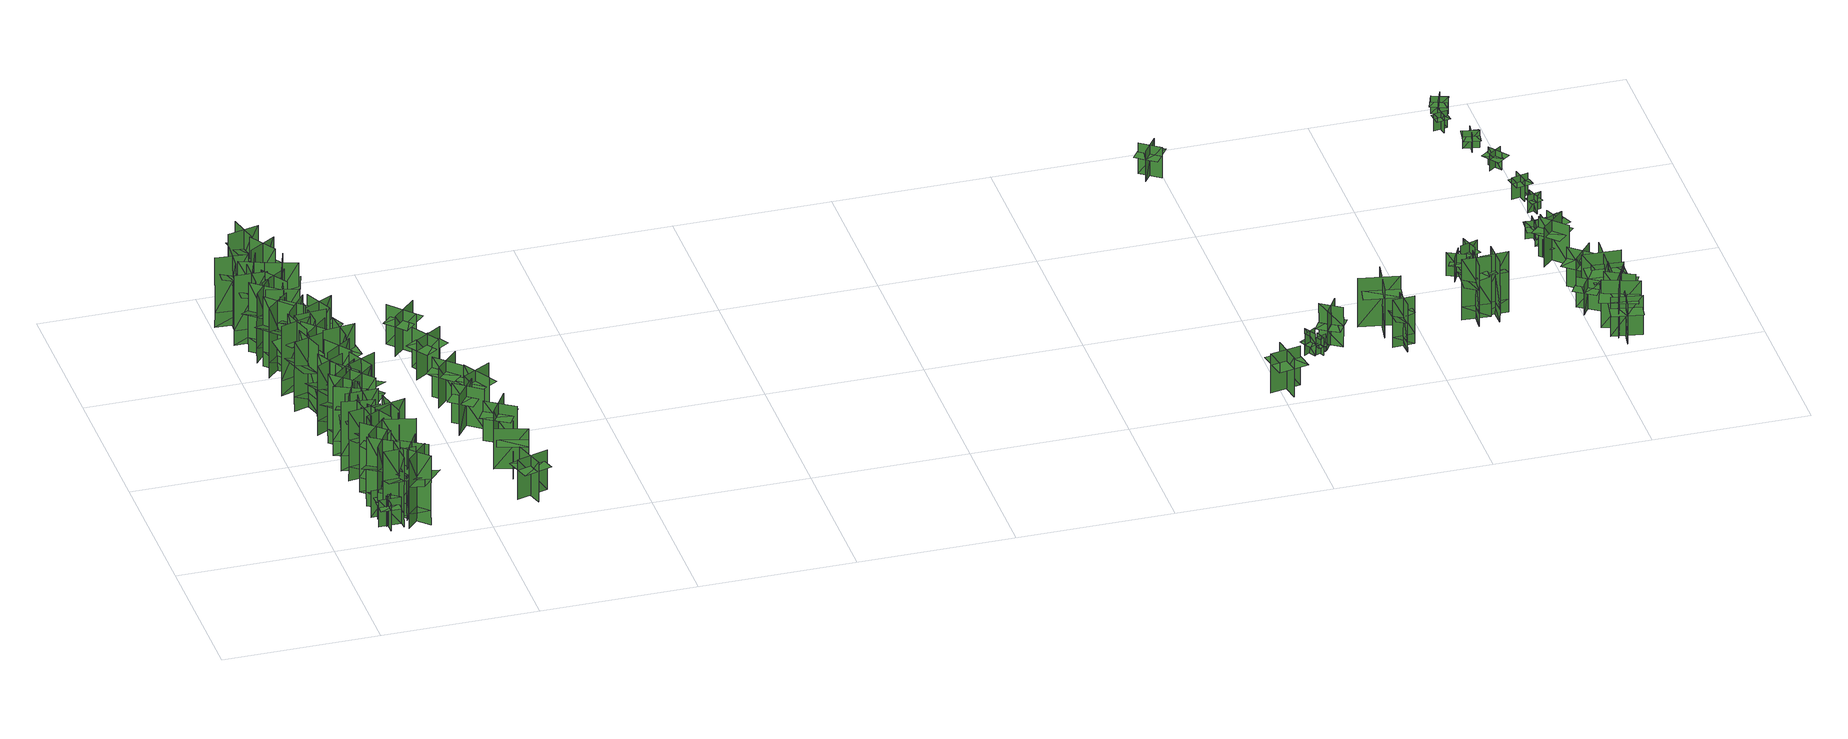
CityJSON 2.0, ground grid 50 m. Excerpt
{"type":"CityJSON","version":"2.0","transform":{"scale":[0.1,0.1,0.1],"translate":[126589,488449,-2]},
"CityObjects":{
"tree1":{"type":"SolitaryVegetationObject","geometry":[{"type":"MultiSurface","lod":"1","boundaries":[[[0,1,2]],[[0,2,3]],[[4,5,6]],[[4,6,7]],[[8,9,10]],[[8,10,11]],[[8,12,13]],[[8,13,9]]]}]},
"tree2":{"type":"SolitaryVegetationObject","geometry":[{"type":"MultiSurface","lod":"1","boundaries":[[[14,15,16]],[[14,16,17]],[[18,19,20]],[[18,20,21]],[[22,23,24]],[[22,24,25]],[[22,26,27]],[[22,27,23]]]}]},
"tree3":{"type":"SolitaryVegetationObject","geometry":[{"type":"MultiSurface","lod":"1","boundaries":[[[28,29,30]],[[28,30,31]],[[32,33,34]],[[32,34,35]],[[36,37,38]],[[36,38,39]],[[36,40,41]],[[36,41,37]]]}]},
"tree4":{"type":"SolitaryVegetationObject","geometry":[{"type":"MultiSurface","lod":"1","boundaries":[[[42,43,44]],[[42,44,45]],[[46,47,48]],[[46,48,49]],[[50,51,47]],[[50,47,46]],[[52,53,43]],[[52,43,42]],[[54,55,56]],[[54,56,57]],[[58,59,60]],[[58,60,61]]]}]},
"tree5":{"type":"SolitaryVegetationObject","geometry":[{"type":"MultiSurface","lod":"1","boundaries":[[[62,63,64]],[[62,64,65]],[[66,67,68]],[[66,68,69]],[[70,71,67]],[[70,67,66]],[[72,73,63]],[[72,63,62]],[[74,75,76]],[[74,76,77]],[[78,79,80]],[[78,80,81]]]}]},
"tree6":{"type":"SolitaryVegetationObject","geometry":[{"type":"MultiSurface","lod":"1","boundaries":[[[82,83,84]],[[82,84,85]],[[86,87,88]],[[86,88,89]],[[90,91,92]],[[90,92,93]],[[90,94,95]],[[90,95,91]]]}]},
"tree7":{"type":"SolitaryVegetationObject","geometry":[{"type":"MultiSurface","lod":"1","boundaries":[[[96,97,98]],[[96,98,99]],[[100,101,102]],[[100,102,103]],[[104,105,101]],[[104,101,100]],[[106,107,97]],[[106,97,96]],[[108,109,110]],[[108,110,111]],[[112,113,114]],[[112,114,115]]]}]},
"tree8":{"type":"SolitaryVegetationObject","geometry":[{"type":"MultiSurface","lod":"1","boundaries":[[[116,117,118]],[[116,118,119]],[[120,121,122]],[[120,122,123]],[[124,125,126]],[[124,126,127]],[[124,128,129]],[[124,129,125]]]}]},
"tree9":{"type":"SolitaryVegetationObject","geometry":[{"type":"MultiSurface","lod":"1","boundaries":[[[130,131,132]],[[130,132,133]],[[134,135,136]],[[134,136,137]],[[138,139,135]],[[138,135,134]],[[140,141,131]],[[140,131,130]],[[142,143,144]],[[142,144,145]],[[146,147,148]],[[146,148,149]]]}]},
"tree10":{"type":"SolitaryVegetationObject","geometry":[{"type":"MultiSurface","lod":"1","boundaries":[[[150,151,152]],[[150,152,153]],[[154,155,156]],[[154,156,157]],[[158,159,155]],[[158,155,154]],[[160,161,151]],[[160,151,150]],[[162,163,164]],[[162,164,165]],[[166,167,168]],[[166,168,169]]]}]},
"tree11":{"type":"SolitaryVegetationObject","geometry":[{"type":"MultiSurface","lod":"1","boundaries":[[[170,171,172]],[[170,172,173]],[[174,175,176]],[[174,176,177]],[[178,179,175]],[[178,175,174]],[[180,181,171]],[[180,171,170]],[[182,183,184]],[[182,184,185]],[[186,187,188]],[[186,188,189]]]}]},
"tree12":{"type":"SolitaryVegetationObject","geometry":[{"type":"MultiSurface","lod":"1","boundaries":[[[190,191,192]],[[190,192,193]],[[194,195,196]],[[194,196,197]],[[198,199,200]],[[198,200,201]],[[198,202,203]],[[198,203,199]]]}]},
"tree13":{"type":"SolitaryVegetationObject","geometry":[{"type":"MultiSurface","lod":"1","boundaries":[[[204,205,206]],[[204,206,207]],[[208,209,210]],[[208,210,211]],[[212,213,209]],[[212,209,208]],[[214,215,205]],[[214,205,204]],[[216,217,218]],[[216,218,219]],[[220,221,222]],[[220,222,223]]]}]},
"tree14":{"type":"SolitaryVegetationObject","geometry":[{"type":"MultiSurface","lod":"1","boundaries":[[[224,225,226]],[[224,226,227]],[[228,229,230]],[[228,230,231]],[[232,233,229]],[[232,229,228]],[[234,235,225]],[[234,225,224]],[[236,237,238]],[[236,238,239]],[[240,241,242]],[[240,242,243]]]}]},
"tree15":{"type":"SolitaryVegetationObject","geometry":[{"type":"MultiSurface","lod":"1","boundaries":[[[244,245,246]],[[244,246,247]],[[248,249,250]],[[248,250,251]],[[252,253,249]],[[252,249,248]],[[254,255,245]],[[254,245,244]],[[256,257,258]],[[256,258,259]],[[260,261,262]],[[260,262,263]]]}]},
"tree16":{"type":"SolitaryVegetationObject","geometry":[{"type":"MultiSurface","lod":"1","boundaries":[[[264,265,266]],[[264,266,267]],[[268,269,270]],[[268,270,271]],[[272,273,269]],[[272,269,268]],[[274,275,265]],[[274,265,264]],[[276,277,278]],[[276,278,279]],[[280,281,282]],[[280,282,283]]]}]},
"tree17":{"type":"SolitaryVegetationObject","geometry":[{"type":"MultiSurface","lod":"1","boundaries":[[[284,285,286]],[[284,286,287]],[[288,289,290]],[[288,290,291]],[[292,293,289]],[[292,289,288]],[[294,295,285]],[[294,285,284]],[[296,297,298]],[[296,298,299]],[[300,301,302]],[[300,302,303]]]}]},
"tree18":{"type":"SolitaryVegetationObject","geometry":[{"type":"MultiSurface","lod":"1","boundaries":[[[304,305,306]],[[304,306,307]],[[308,309,310]],[[308,310,311]],[[312,313,309]],[[312,309,308]],[[314,315,305]],[[314,305,304]],[[316,317,318]],[[316,318,319]],[[320,321,322]],[[320,322,323]]]}]},
"tree19":{"type":"SolitaryVegetationObject","geometry":[{"type":"MultiSurface","lod":"1","boundaries":[[[324,325,326]],[[324,326,327]],[[328,329,330]],[[328,330,331]],[[332,333,329]],[[332,329,328]],[[334,335,325]],[[334,325,324]],[[336,337,338]],[[336,338,339]],[[340,341,342]],[[340,342,343]]]}]},
"tree20":{"type":"SolitaryVegetationObject","geometry":[{"type":"MultiSurface","lod":"1","boundaries":[[[344,345,346]],[[344,346,347]],[[348,349,350]],[[348,350,351]],[[352,353,349]],[[352,349,348]],[[354,355,345]],[[354,345,344]],[[356,357,358]],[[356,358,359]],[[360,361,362]],[[360,362,363]]]}]},
"tree21":{"type":"SolitaryVegetationObject","geometry":[{"type":"MultiSurface","lod":"1","boundaries":[[[364,365,366]],[[364,366,367]],[[368,369,370]],[[368,370,371]],[[372,373,369]],[[372,369,368]],[[374,375,365]],[[374,365,364]],[[376,377,378]],[[376,378,379]],[[380,381,382]],[[380,382,383]]]}]},
"tree22":{"type":"SolitaryVegetationObject","geometry":[{"type":"MultiSurface","lod":"1","boundaries":[[[384,385,386]],[[384,386,387]],[[388,389,390]],[[388,390,391]],[[392,393,389]],[[392,389,388]],[[394,395,385]],[[394,385,384]],[[396,397,398]],[[396,398,399]],[[400,401,402]],[[400,402,403]]]}]},
"tree23":{"type":"SolitaryVegetationObject","geometry":[{"type":"MultiSurface","lod":"1","boundaries":[[[404,405,406]],[[404,406,407]],[[408,409,410]],[[408,410,411]],[[412,413,409]],[[412,409,408]],[[414,415,405]],[[414,405,404]],[[416,417,418]],[[416,418,419]],[[420,421,422]],[[420,422,423]]]}]},
"tree24":{"type":"SolitaryVegetationObject","geometry":[{"type":"MultiSurface","lod":"1","boundaries":[[[424,425,426]],[[424,426,427]],[[428,429,430]],[[428,430,431]],[[432,433,429]],[[432,429,428]],[[434,435,425]],[[434,425,424]],[[436,437,438]],[[436,438,439]],[[440,441,442]],[[440,442,443]]]}]},
"tree25":{"type":"SolitaryVegetationObject","geometry":[{"type":"MultiSurface","lod":"1","boundaries":[[[444,445,446]],[[444,446,447]],[[448,449,450]],[[448,450,451]],[[452,453,449]],[[452,449,448]],[[454,455,445]],[[454,445,444]],[[456,457,458]],[[456,458,459]],[[460,461,462]],[[460,462,463]]]}]},
"tree26":{"type":"SolitaryVegetationObject","geometry":[{"type":"MultiSurface","lod":"1","boundaries":[[[464,465,466]],[[464,466,467]],[[468,469,470]],[[468,470,471]],[[472,473,469]],[[472,469,468]],[[474,475,465]],[[474,465,464]],[[476,477,478]],[[476,478,479]],[[480,481,482]],[[480,482,483]]]}]},
"tree27":{"type":"SolitaryVegetationObject","geometry":[{"type":"MultiSurface","lod":"1","boundaries":[[[484,485,486]],[[484,486,487]],[[488,489,490]],[[488,490,491]],[[492,493,489]],[[492,489,488]],[[494,495,485]],[[494,485,484]],[[496,497,498]],[[496,498,499]],[[500,501,502]],[[500,502,503]]]}]},
"tree28":{"type":"SolitaryVegetationObject","geometry":[{"type":"MultiSurface","lod":"1","boundaries":[[[504,505,506]],[[504,506,507]],[[508,509,510]],[[508,510,511]],[[512,513,509]],[[512,509,508]],[[514,515,505]],[[514,505,504]],[[516,517,518]],[[516,518,519]],[[520,521,522]],[[520,522,523]]]}]},
"tree29":{"type":"SolitaryVegetationObject","geometry":[{"type":"MultiSurface","lod":"1","boundaries":[[[524,525,526]],[[524,526,527]],[[528,529,530]],[[528,530,531]],[[532,533,529]],[[532,529,528]],[[534,535,525]],[[534,525,524]],[[536,537,538]],[[536,538,539]],[[540,541,542]],[[540,542,543]]]}]},
"tree30":{"type":"SolitaryVegetationObject","geometry":[{"type":"MultiSurface","lod":"1","boundaries":[[[544,545,546]],[[544,546,547]],[[548,549,550]],[[548,550,551]],[[552,553,549]],[[552,549,548]],[[554,555,545]],[[554,545,544]],[[556,557,558]],[[556,558,559]],[[560,561,562]],[[560,562,563]]]}]},
"tree31":{"type":"SolitaryVegetationObject","geometry":[{"type":"MultiSurface","lod":"1","boundaries":[[[564,565,566]],[[564,566,567]],[[568,569,570]],[[568,570,571]],[[572,573,569]],[[572,569,568]],[[574,575,565]],[[574,565,564]],[[576,577,578]],[[576,578,579]],[[580,581,582]],[[580,582,583]]]}]},
"tree32":{"type":"SolitaryVegetationObject","geometry":[{"type":"MultiSurface","lod":"1","boundaries":[[[584,585,586]],[[584,586,587]],[[588,589,590]],[[588,590,591]],[[592,593,589]],[[592,589,588]],[[594,595,585]],[[594,585,584]],[[596,597,598]],[[596,598,599]],[[600,601,602]],[[600,602,603]]]}]},
"tree33":{"type":"SolitaryVegetationObject","geometry":[{"type":"MultiSurface","lod":"1","boundaries":[[[604,605,606]],[[604,606,607]],[[608,609,610]],[[608,610,611]],[[612,613,609]],[[612,609,608]],[[614,615,605]],[[614,605,604]],[[616,617,618]],[[616,618,619]],[[620,621,622]],[[620,622,623]]]}]},
"tree34":{"type":"SolitaryVegetationObject","geometry":[{"type":"MultiSurface","lod":"1","boundaries":[[[624,625,626]],[[624,626,627]],[[628,629,630]],[[628,630,631]],[[632,633,629]],[[632,629,628]],[[634,635,625]],[[634,625,624]],[[636,637,638]],[[636,638,639]],[[640,641,642]],[[640,642,643]]]}]},
"tree35":{"type":"SolitaryVegetationObject","geometry":[{"type":"MultiSurface","lod":"1","boundaries":[[[644,645,646]],[[644,646,647]],[[648,649,650]],[[648,650,651]],[[652,653,649]],[[652,649,648]],[[654,655,645]],[[654,645,644]],[[656,657,658]],[[656,658,659]],[[660,661,662]],[[660,662,663]]]}]},
"tree36":{"type":"SolitaryVegetationObject","geometry":[{"type":"MultiSurface","lod":"1","boundaries":[[[664,665,666]],[[664,666,667]],[[668,669,670]],[[668,670,671]],[[672,673,669]],[[672,669,668]],[[674,675,665]],[[674,665,664]],[[676,677,678]],[[676,678,679]],[[680,681,682]],[[680,682,683]]]}]},
"tree37":{"type":"SolitaryVegetationObject","geometry":[{"type":"MultiSurface","lod":"1","boundaries":[[[684,685,686]],[[684,686,687]],[[688,689,690]],[[688,690,691]],[[692,693,689]],[[692,689,688]],[[694,695,685]],[[694,685,684]],[[696,697,698]],[[696,698,699]],[[700,701,702]],[[700,702,703]]]}]},
"tree38":{"type":"SolitaryVegetationObject","geometry":[{"type":"MultiSurface","lod":"1","boundaries":[[[704,705,706]],[[704,706,707]],[[708,709,710]],[[708,710,711]],[[712,713,709]],[[712,709,708]],[[714,715,705]],[[714,705,704]],[[716,717,718]],[[716,718,719]],[[720,721,722]],[[720,722,723]]]}]},
"tree39":{"type":"SolitaryVegetationObject","geometry":[{"type":"MultiSurface","lod":"1","boundaries":[[[724,725,726]],[[724,726,727]],[[728,729,730]],[[728,730,731]],[[732,733,729]],[[732,729,728]],[[734,735,725]],[[734,725,724]],[[736,737,738]],[[736,738,739]],[[740,741,742]],[[740,742,743]]]}]},
"tree40":{"type":"SolitaryVegetationObject","geometry":[{"type":"MultiSurface","lod":"1","boundaries":[[[744,745,746]],[[744,746,747]],[[748,749,750]],[[748,750,751]],[[752,753,749]],[[752,749,748]],[[754,755,745]],[[754,745,744]],[[756,757,758]],[[756,758,759]],[[760,761,762]],[[760,762,763]]]}]},
"tree41":{"type":"SolitaryVegetationObject","geometry":[{"type":"MultiSurface","lod":"1","boundaries":[[[764,765,766]],[[764,766,767]],[[768,769,770]],[[768,770,771]],[[772,773,769]],[[772,769,768]],[[774,775,765]],[[774,765,764]],[[776,777,778]],[[776,778,779]],[[780,781,782]],[[780,782,783]]]}]},
"tree42":{"type":"SolitaryVegetationObject","geometry":[{"type":"MultiSurface","lod":"1","boundaries":[[[784,785,786]],[[784,786,787]],[[788,789,790]],[[788,790,791]],[[792,793,794]],[[792,794,795]],[[792,796,797]],[[792,797,793]]]}]},
"tree43":{"type":"SolitaryVegetationObject","geometry":[{"type":"MultiSurface","lod":"1","boundaries":[[[798,799,800]],[[798,800,801]],[[802,803,804]],[[802,804,805]],[[806,807,808]],[[806,808,809]],[[806,810,811]],[[806,811,807]]]}]},
"tree44":{"type":"SolitaryVegetationObject","geometry":[{"type":"MultiSurface","lod":"1","boundaries":[[[812,813,814]],[[812,814,815]],[[816,817,818]],[[816,818,819]],[[820,821,822]],[[820,822,823]],[[820,824,825]],[[820,825,821]]]}]},
"tree45":{"type":"SolitaryVegetationObject","geometry":[{"type":"MultiSurface","lod":"1","boundaries":[[[826,827,828]],[[826,828,829]],[[830,831,832]],[[830,832,833]],[[834,835,836]],[[834,836,837]],[[834,838,839]],[[834,839,835]]]}]},
"tree46":{"type":"SolitaryVegetationObject","geometry":[{"type":"MultiSurface","lod":"1","boundaries":[[[840,841,842]],[[840,842,843]],[[844,845,846]],[[844,846,847]],[[848,849,850]],[[848,850,851]],[[848,852,853]],[[848,853,849]]]}]},
"tree47":{"type":"SolitaryVegetationObject","geometry":[{"type":"MultiSurface","lod":"1","boundaries":[[[854,855,856]],[[854,856,857]],[[858,859,860]],[[858,860,861]],[[862,863,864]],[[862,864,865]],[[862,866,867]],[[862,867,863]]]}]},
"tree48":{"type":"SolitaryVegetationObject","geometry":[{"type":"MultiSurface","lod":"1","boundaries":[[[868,869,870]],[[868,870,871]],[[872,873,874]],[[872,874,875]],[[876,877,878]],[[876,878,879]],[[876,880,881]],[[876,881,877]]]}]},
"tree49":{"type":"SolitaryVegetationObject","geometry":[{"type":"MultiSurface","lod":"1","boundaries":[[[882,883,884]],[[882,884,885]],[[886,887,888]],[[886,888,889]],[[890,891,892]],[[890,892,893]],[[890,894,895]],[[890,895,891]]]}]},
"tree50":{"type":"SolitaryVegetationObject","geometry":[{"type":"MultiSurface","lod":"1","boundaries":[[[896,897,898]],[[896,898,899]],[[900,901,902]],[[900,902,903]],[[904,905,906]],[[904,906,907]],[[904,907,908]],[[904,908,909]]]}]},
"tree51":{"type":"SolitaryVegetationObject","geometry":[{"type":"MultiSurface","lod":"1","boundaries":[[[910,911,912]],[[910,912,913]],[[914,915,916]],[[914,916,917]],[[918,919,915]],[[918,915,914]],[[920,921,911]],[[920,911,910]],[[910,911,922]],[[910,922,923]],[[910,924,925]],[[910,925,911]]]}]},
"tree52":{"type":"SolitaryVegetationObject","geometry":[{"type":"MultiSurface","lod":"1","boundaries":[[[926,927,928]],[[926,928,929]],[[930,931,932]],[[930,932,933]],[[934,935,931]],[[934,931,930]],[[936,937,927]],[[936,927,926]],[[926,927,938]],[[926,938,939]],[[926,940,941]],[[926,941,927]]]}]},
"tree53":{"type":"SolitaryVegetationObject","geometry":[{"type":"MultiSurface","lod":"1","boundaries":[[[942,943,944]],[[942,944,945]],[[946,947,948]],[[946,948,949]],[[950,951,947]],[[950,947,946]],[[952,953,943]],[[952,943,942]],[[942,943,954]],[[942,954,955]],[[942,956,957]],[[942,957,943]]]}]},
"tree54":{"type":"SolitaryVegetationObject","geometry":[{"type":"MultiSurface","lod":"1","boundaries":[[[958,959,960]],[[958,960,961]],[[962,963,964]],[[962,964,965]],[[966,967,968]],[[966,968,969]],[[966,969,970]],[[966,970,971]]]}]},
"tree55":{"type":"SolitaryVegetationObject","geometry":[{"type":"MultiSurface","lod":"1","boundaries":[[[972,973,974]],[[972,974,975]],[[976,977,978]],[[976,978,979]],[[980,981,977]],[[980,977,976]],[[982,983,973]],[[982,973,972]],[[984,985,986]],[[984,986,987]],[[988,989,990]],[[988,990,991]]]}]},
"tree56":{"type":"SolitaryVegetationObject","geometry":[{"type":"MultiSurface","lod":"1","boundaries":[[[992,993,994]],[[992,994,995]],[[996,997,998]],[[996,998,999]],[[1000,1001,1002]],[[1000,1002,1003]],[[1000,1004,1005]],[[1000,1005,1001]]]}]},
"tree57":{"type":"SolitaryVegetationObject","geometry":[{"type":"MultiSurface","lod":"1","boundaries":[[[1006,1007,1008]],[[1006,1008,1009]],[[1010,1011,1012]],[[1010,1012,1013]],[[1014,1015,1011]],[[1014,1011,1010]],[[1016,1017,1007]],[[1016,1007,1006]],[[1018,1019,1020]],[[1018,1020,1021]],[[1022,1023,1024]],[[1022,1024,1025]]]}]},
"tree58":{"type":"SolitaryVegetationObject","geometry":[{"type":"MultiSurface","lod":"1","boundaries":[[[1026,1027,1028]],[[1026,1028,1029]],[[1030,1031,1032]],[[1030,1032,1033]],[[1034,1035,1031]],[[1034,1031,1030]],[[1036,1037,1027]],[[1036,1027,1026]],[[1038,1039,1040]],[[1038,1040,1041]],[[1042,1043,1044]],[[1042,1044,1045]]]}]},
"tree59":{"type":"SolitaryVegetationObject","geometry":[{"type":"MultiSurface","lod":"1","boundaries":[[[1046,1047,1048]],[[1046,1048,1049]],[[1050,1051,1052]],[[1050,1052,1053]],[[1054,1055,1056]],[[1054,1056,1057]],[[1054,1057,1058]],[[1054,1058,1059]]]}]},
"tree60":{"type":"SolitaryVegetationObject","geometry":[{"type":"MultiSurface","lod":"1","boundaries":[[[1060,1061,1062]],[[1060,1062,1063]],[[1064,1065,1066]],[[1064,1066,1067]],[[1068,1069,1070]],[[1068,1070,1071]],[[1068,1071,1072]],[[1068,1072,1073]]]}]},
"tree61":{"type":"SolitaryVegetationObject","geometry":[{"type":"MultiSurface","lod":"1","boundaries":[[[1074,1075,1076]],[[1074,1076,1077]],[[1078,1079,1080]],[[1078,1080,1081]],[[1082,1083,1084]],[[1082,1084,1085]],[[1082,1085,1086]],[[1082,1086,1087]]]}]},
"tree62":{"type":"SolitaryVegetationObject","geometry":[{"type":"MultiSurface","lod":"1","boundaries":[[[1088,1089,1090]],[[1088,1090,1091]],[[1092,1093,1094]],[[1092,1094,1095]],[[1096,1097,1098]],[[1096,1098,1099]],[[1096,1099,1100]],[[1096,1100,1101]]]}]},
"tree63":{"type":"SolitaryVegetationObject","geometry":[{"type":"MultiSurface","lod":"1","boundaries":[[[1102,1103,1104]],[[1102,1104,1105]],[[1106,1107,1108]],[[1106,1108,1109]],[[1110,1111,1112]],[[1110,1112,1113]],[[1110,1113,1114]],[[1110,1114,1115]]]}]},
"tree64":{"type":"SolitaryVegetationObject","geometry":[{"type":"MultiSurface","lod":"1","boundaries":[[[1116,1117,1118]],[[1116,1118,1119]],[[1120,1121,1122]],[[1120,1122,1123]],[[1124,1125,1126]],[[1124,1126,1127]],[[1124,1127,1128]],[[1124,1128,1129]]]}]},
"tree65":{"type":"SolitaryVegetationObject","geometry":[{"type":"MultiSurface","lod":"1","boundaries":[[[1130,1131,1132]],[[1130,1132,1133]],[[1134,1135,1136]],[[1134,1136,1137]],[[1138,1139,1140]],[[1138,1140,1141]],[[1138,1142,1143]],[[1138,1143,1139]]]}]},
"tree66":{"type":"SolitaryVegetationObject","geometry":[{"type":"MultiSurface","lod":"1","boundaries":[[[1144,1145,1146]],[[1144,1146,1147]],[[1148,1149,1150]],[[1148,1150,1151]],[[1152,1153,1154]],[[1152,1154,1155]],[[1152,1155,1156]],[[1152,1156,1157]]]}]},
"tree67":{"type":"SolitaryVegetationObject","geometry":[{"type":"MultiSurface","lod":"1","boundaries":[[[1158,1159,1160]],[[1158,1160,1161]],[[1162,1163,1164]],[[1162,1164,1165]],[[1166,1167,1168]],[[1166,1168,1169]],[[1166,1169,1170]],[[1166,1170,1171]]]}]},
"tree68":{"type":"SolitaryVegetationObject","geometry":[{"type":"MultiSurface","lod":"1","boundaries":[[[1172,1173,1174]],[[1172,1174,1175]],[[1176,1177,1178]],[[1176,1178,1179]],[[1180,1181,1182]],[[1180,1182,1183]],[[1180,1183,1184]],[[1180,1184,1185]]]}]},
"tree69":{"type":"SolitaryVegetationObject","geometry":[{"type":"MultiSurface","lod":"1","boundaries":[[[1186,1187,1188]],[[1186,1188,1189]],[[1190,1191,1192]],[[1190,1192,1193]],[[1194,1195,1196]],[[1194,1196,1197]],[[1194,1197,1198]],[[1194,1198,1199]]]}]},
"tree70":{"type":"SolitaryVegetationObject","geometry":[{"type":"MultiSurface","lod":"1","boundaries":[[[1200,1201,1202]],[[1200,1202,1203]],[[1204,1205,1206]],[[1204,1206,1207]],[[1208,1209,1210]],[[1208,1210,1211]],[[1208,1211,1212]],[[1208,1212,1213]]]}]},
"tree71":{"type":"SolitaryVegetationObject","geometry":[{"type":"MultiSurface","lod":"1","boundaries":[[[1214,1215,1216]],[[1214,1216,1217]],[[1218,1219,1220]],[[1218,1220,1221]],[[1222,1223,1224]],[[1222,1224,1225]],[[1222,1225,1226]],[[1222,1226,1227]]]}]},
"tree72":{"type":"SolitaryVegetationObject","geometry":[{"type":"MultiSurface","lod":"1","boundaries":[[[1228,1229,1230]],[[1228,1230,1231]],[[1232,1233,1234]],[[1232,1234,1235]],[[1236,1237,1238]],[[1236,1238,1239]],[[1236,1239,1240]],[[1236,1240,1241]]]}]},
"tree73":{"type":"SolitaryVegetationObject","geometry":[{"type":"MultiSurface","lod":"1","boundaries":[[[1242,1243,1244]],[[1242,1244,1245]],[[1246,1247,1248]],[[1246,1248,1249]],[[1250,1251,1252]],[[1250,1252,1253]],[[1250,1253,1254]],[[1250,1254,1255]]]}]},
"tree74":{"type":"SolitaryVegetationObject","geometry":[{"type":"MultiSurface","lod":"1","boundaries":[[[1256,1257,1258]],[[1256,1258,1259]],[[1260,1261,1262]],[[1260,1262,1263]],[[1264,1265,1266]],[[1264,1266,1267]],[[1264,1267,1268]],[[1264,1268,1269]]]}]},
"tree75":{"type":"SolitaryVegetationObject","geometry":[{"type":"MultiSurface","lod":"1","boundaries":[[[1270,1271,1272]],[[1270,1272,1273]],[[1274,1275,1276]],[[1274,1276,1277]],[[1278,1279,1280]],[[1278,1280,1281]],[[1278,1281,1282]],[[1278,1282,1283]]]}]},
"tree76":{"type":"SolitaryVegetationObject","geometry":[{"type":"MultiSurface","lod":"1","boundaries":[[[1284,1285,1286]],[[1284,1286,1287]],[[1288,1289,1290]],[[1288,1290,1291]],[[1292,1293,1294]],[[1292,1294,1295]],[[1292,1295,1296]],[[1292,1296,1297]]]}]},
"tree77":{"type":"SolitaryVegetationObject","geometry":[{"type":"MultiSurface","lod":"1","boundaries":[[[1298,1299,1300]],[[1298,1300,1301]],[[1302,1303,1304]],[[1302,1304,1305]],[[1306,1307,1308]],[[1306,1308,1309]],[[1306,1309,1310]],[[1306,1310,1311]]]}]},
"tree78":{"type":"SolitaryVegetationObject","geometry":[{"type":"MultiSurface","lod":"1","boundaries":[[[1312,1313,1314]],[[1312,1314,1315]],[[1316,1317,1318]],[[1316,1318,1319]],[[1320,1321,1322]],[[1320,1322,1323]],[[1320,1323,1324]],[[1320,1324,1325]]]}]},
"tree79":{"type":"SolitaryVegetationObject","geometry":[{"type":"MultiSurface","lod":"1","boundaries":[[[1326,1327,1328]],[[1326,1328,1329]],[[1330,1331,1332]],[[1330,1332,1333]],[[1334,1335,1336]],[[1334,1336,1337]],[[1334,1337,1338]],[[1334,1338,1339]]]}]},
"tree80":{"type":"SolitaryVegetationObject","geometry":[{"type":"MultiSurface","lod":"1","boundaries":[[[1340,1341,1342]],[[1340,1342,1343]],[[1344,1345,1346]],[[1344,1346,1347]],[[1348,1349,1350]],[[1348,1350,1351]],[[1348,1351,1352]],[[1348,1352,1353]]]}]}
},
"vertices":[
[235,87,8],[164,86,8],[164,86,102],[235,87,102],[194,126,8],[195,55,8],[195,55,102],[194,126,102],[229,87,78],[164,86,78],[164,58,78],[229,59,78],[228,115,78],[163,114,78],
[229,140,9],[188,81,9],[188,81,103],[229,140,103],[174,129,9],[232,89,9],[232,89,103],[174,129,103],[225,135,78],[188,81,78],[211,65,78],[248,119,78],[202,151,78],[165,97,78],
[159,148,6],[230,152,6],[230,152,100],[159,148,100],[201,111,6],[197,182,6],[197,182,100],[201,111,100],[165,149,76],[230,152,76],[228,180,76],[164,177,76],[167,121,76],[231,124,76],
[249,153,60],[161,208,60],[162,209,255],[250,154,255],[232,229,61],[177,142,61],[178,141,255],[233,229,255],[233,229,9],[178,141,9],[250,154,9],[162,209,9],[250,154,155],[162,209,155],[134,164,174],[222,109,174],[174,201,186],[240,161,186],[261,194,197],[195,235,197],
[290,114,60],[186,110,60],[186,112,255],[290,116,255],[233,168,61],[237,64,61],[238,64,255],[233,168,255],[233,168,9],[238,64,9],[290,116,9],[186,112,9],[290,115,155],[186,111,155],[189,58,174],[292,62,174],[201,112,186],[278,115,186],[276,155,197],[199,151,197],
[232,200,9],[245,131,9],[245,131,103],[232,200,103],[201,154,9],[270,167,9],[270,167,103],[201,154,103],[233,194,79],[245,131,79],[272,136,79],[261,199,79],[206,189,79],[217,126,79],
[243,299,60],[175,221,60],[173,222,254],[242,300,254],[165,294,60],[243,226,60],[243,226,254],[166,295,254],[166,295,8],[243,226,8],[242,300,8],[173,222,8],[243,299,155],[174,222,155],[213,187,174],[282,264,174],[183,232,185],[234,291,185],[205,317,196],[154,258,196],
[217,169,9],[258,227,9],[258,227,103],[217,169,103],[272,180,9],[214,220,9],[214,220,103],[272,180,103],[221,174,79],[258,227,79],[234,243,79],[198,190,79],[244,158,79],[281,212,79],
[255,92,63],[306,182,63],[307,181,258],[256,91,258],[330,113,64],[240,164,64],[240,163,258],[330,112,258],[330,112,12],[240,163,12],[256,91,12],[307,181,12],[256,92,159],[307,182,159],[261,208,177],[210,118,177],[300,169,189],[262,102,189],[296,82,200],[334,150,200],
[321,120,64],[249,45,64],[248,46,258],[320,121,258],[242,119,64],[317,47,64],[318,47,258],[243,119,258],[243,119,12],[318,47,12],[320,121,12],[248,46,12],[320,121,159],[248,46,159],[286,9,178],[358,84,178],[258,56,189],[311,112,189],[283,140,200],[230,83,200],
[255,382,58],[153,364,58],[152,366,252],[255,383,252],[191,427,58],[209,325,58],[210,325,252],[192,427,252],[192,427,6],[210,325,6],[255,383,6],[152,366,6],[255,383,153],[153,365,153],[162,313,171],[264,331,171],[167,368,183],[243,381,183],[236,420,194],[160,406,194],
[238,167,11],[309,175,11],[309,175,105],[238,167,105],[282,132,11],[275,203,11],[275,203,105],[282,132,105],[244,168,81],[309,175,81],[306,203,81],[241,195,81],[247,140,81],[312,147,81],
[146,429,58],[249,415,58],[249,413,252],[146,427,252],[193,366,58],[208,469,58],[207,469,252],[193,366,252],[193,366,6],[207,469,6],[146,427,6],[249,413,6],[146,428,153],[249,414,153],[256,466,172],[154,480,172],[235,416,183],[158,426,183],[153,387,194],[230,377,194],
[264,297,60],[215,388,60],[217,389,255],[266,298,255],[287,372,61],[196,323,61],[196,322,255],[288,371,255],[288,371,9],[196,322,9],[266,298,9],[217,389,9],[265,298,155],[216,389,155],[170,364,174],[219,273,174],[223,376,186],[260,308,186],[295,327,197],[258,395,197],
[227,520,58],[151,591,58],[152,592,253],[229,522,253],[225,599,58],[154,522,58],[155,522,253],[225,598,253],[225,598,7],[155,522,7],[229,522,7],[152,592,7],[228,521,153],[152,591,153],[116,553,172],[192,482,172],[162,582,184],[220,530,184],[246,559,194],[189,611,194],
[148,520,58],[242,476,58],[241,475,253],[147,518,253],[174,446,58],[218,540,58],[217,540,253],[174,446,253],[174,446,7],[217,540,7],[147,518,7],[241,475,7],[147,519,153],[241,475,153],[263,523,172],[169,567,172],[228,481,184],[158,513,184],[141,477,194],[212,445,194],
[334,260,65],[233,283,65],[233,285,260],[334,262,260],[293,327,66],[269,226,66],[270,225,260],[294,326,260],[294,326,14],[270,225,14],[334,262,14],[233,285,14],[334,261,160],[233,284,160],[221,233,179],[322,209,179],[247,281,191],[323,264,191],[332,302,202],[256,320,202],
[225,520,60],[225,417,60],[223,417,254],[223,520,254],[169,465,60],[273,465,60],[273,466,254],[169,466,254],[169,466,8],[273,466,8],[223,520,8],[223,417,8],[224,520,155],[224,417,155],[277,417,174],[277,520,174],[224,431,185],[223,508,185],[184,508,196],[185,430,196],
[202,616,58],[152,707,58],[154,708,253],[203,617,253],[224,691,58],[133,641,58],[134,641,253],[225,690,253],[225,690,7],[134,641,7],[203,617,7],[154,708,7],[203,616,153],[153,707,153],[107,682,172],[156,591,172],[160,695,184],[197,627,184],[232,646,194],[194,714,194],
[167,756,58],[137,855,58],[138,855,252],[169,756,252],[204,825,58],[105,794,58],[106,793,252],[204,824,252],[204,824,6],[106,793,6],[169,756,6],[138,855,6],[168,756,153],[138,855,153],[87,839,171],[118,740,171],[142,841,183],[166,767,183],[203,779,194],[180,853,194],
[230,356,67],[331,380,67],[331,379,262],[231,355,262],[297,315,67],[273,416,67],[272,416,262],[296,315,262],[296,315,16],[272,416,16],[231,355,16],[331,379,16],[231,355,162],[331,379,162],[319,431,181],[218,407,181],[317,376,193],[242,357,193],[251,319,203],[327,338,203],
[93,891,58],[191,922,58],[192,921,253],[93,889,253],[162,854,58],[131,953,58],[130,953,253],[161,854,253],[161,854,7],[130,953,7],[93,889,7],[192,921,7],[93,890,153],[192,921,153],[176,972,172],[77,940,172],[178,917,184],[104,893,184],[116,855,194],[190,879,194],
[178,655,60],[249,579,60],[248,578,255],[177,654,255],[175,577,61],[251,647,61],[250,648,255],[174,577,255],[174,577,9],[250,648,9],[177,654,9],[248,578,9],[177,654,155],[248,578,155],[287,615,174],[216,690,174],[238,589,186],[185,645,186],[156,618,197],[210,562,197],
[158,994,58],[86,1068,58],[87,1069,253],[159,995,253],[160,1072,58],[85,1000,58],[86,1000,253],[160,1071,253],[160,1071,6],[86,1000,6],[159,995,6],[87,1069,6],[158,994,153],[87,1069,153],[49,1032,172],[120,958,172],[97,1059,184],[151,1003,184],[179,1031,194],[125,1086,194],
[214,599,64],[282,521,64],[281,520,258],[213,598,258],[208,521,64],[286,589,64],[286,590,258],[208,522,258],[208,522,12],[286,590,12],[213,598,12],[281,520,12],[213,598,159],[281,520,159],[321,555,177],[253,633,177],[272,531,189],[220,589,189],[191,563,200],[242,505,200],
[145,1089,60],[65,1155,60],[66,1157,255],[146,1091,255],[138,1167,61],[72,1087,61],[73,1087,255],[138,1167,255],[138,1167,9],[73,1087,9],[146,1091,9],[66,1157,9],[146,1090,155],[66,1156,155],[32,1115,174],[112,1049,174],[77,1147,186],[137,1098,186],[162,1129,197],[101,1178,197],
[89,1253,62],[87,1149,62],[86,1149,257],[88,1253,257],[33,1199,62],[136,1197,62],[136,1198,257],[33,1200,257],[33,1200,11],[136,1198,11],[88,1253,11],[86,1149,11],[88,1253,157],[86,1149,157],[139,1148,176],[141,1252,176],[87,1164,188],[88,1241,188],[48,1242,198],[47,1164,198],
[196,776,63],[257,693,63],[256,692,257],[194,776,257],[184,699,63],[267,761,63],[267,761,257],[183,700,257],[183,700,11],[267,761,11],[194,776,11],[256,692,11],[195,776,158],[257,693,158],[299,724,176],[237,807,176],[248,704,188],[201,766,188],[170,743,199],[217,680,199],
[231,894,61],[157,823,61],[156,824,256],[230,895,256],[153,896,61],[225,821,61],[225,822,256],[154,897,256],[154,897,10],[225,822,10],[230,895,10],[156,824,10],[231,895,156],[156,823,156],[192,785,175],[267,857,175],[166,833,187],[222,887,187],[195,916,197],[139,861,197],
[67,1371,59],[59,1268,59],[58,1268,253],[66,1371,253],[8,1320,59],[111,1312,59],[111,1313,253],[8,1321,253],[8,1321,7],[111,1313,7],[66,1371,7],[58,1268,7],[66,1371,154],[58,1268,154],[111,1263,172],[119,1367,172],[59,1282,184],[65,1359,184],[26,1362,195],[20,1285,195],
[316,651,69],[222,607,69],[221,608,264],[315,653,264],[242,678,70],[287,584,70],[287,585,264],[243,678,264],[243,678,18],[287,585,18],[315,653,18],[221,608,18],[315,652,164],[222,608,164],[244,560,183],[338,605,183],[234,614,195],[304,648,195],[287,683,206],[217,649,206],
[247,939,64],[144,931,64],[144,932,258],[247,940,258],[188,990,64],[196,887,64],[197,887,258],[189,990,258],[189,990,12],[197,887,12],[247,940,12],[144,932,12],[247,940,159],[144,932,159],[148,879,177],[251,887,177],[158,933,189],[235,939,189],[232,979,200],[155,972,200],
[130,1035,62],[211,971,62],[210,970,256],[129,1034,256],[139,958,62],[202,1039,62],[202,1040,256],[138,958,256],[138,958,10],[202,1040,10],[129,1034,10],[210,970,10],[129,1034,157],[210,971,157],[243,1012,175],[161,1076,175],[199,979,187],[138,1027,187],[114,996,198],[175,948,198],
[163,1240,62],[66,1277,62],[67,1278,256],[164,1241,256],[131,1311,62],[95,1215,62],[95,1214,256],[132,1311,256],[132,1311,10],[95,1214,10],[164,1241,10],[67,1278,10],[163,1241,157],[67,1278,157],[48,1228,176],[145,1192,176],[80,1273,187],[153,1246,187],[166,1282,198],[94,1309,198],
[103,1101,62],[204,1079,62],[204,1077,256],[103,1099,256],[145,1035,62],[167,1136,62],[166,1136,256],[144,1035,256],[144,1035,10],[166,1136,10],[103,1099,10],[204,1077,10],[103,1100,157],[204,1078,157],[215,1129,176],[114,1152,176],[190,1081,187],[114,1097,187],[106,1059,198],[182,1042,198],
[102,1139,64],[188,1196,64],[189,1195,258],[103,1137,258],[179,1123,64],[122,1209,64],[121,1209,258],[178,1122,258],[178,1122,12],[121,1209,12],[103,1137,12],[189,1195,12],[103,1138,159],[189,1195,159],[160,1239,178],[74,1182,178],[177,1187,189],[113,1144,189],[135,1111,200],[199,1155,200],
[250,874,71],[262,771,71],[260,770,266],[249,873,266],[201,813,72],[304,824,72],[304,825,266],[201,813,266],[201,813,20],[304,825,20],[249,873,20],[260,770,20],[249,873,166],[261,771,166],[313,777,185],[302,879,185],[259,785,197],[250,862,197],[211,857,208],[220,780,208],
[212,1024,73],[258,931,73],[256,930,267],[211,1023,267],[187,950,73],[280,995,73],[279,996,267],[186,951,267],[186,951,21],[279,996,21],[211,1023,21],[256,930,21],[212,1023,168],[257,930,168],[304,953,187],[259,1047,187],[251,943,198],[216,1013,198],[181,995,209],[216,926,209],
[208,1266,73],[176,1167,73],[174,1168,268],[206,1266,268],[138,1231,73],[236,1199,73],[237,1200,268],[138,1232,268],[138,1232,22],[237,1200,22],[206,1266,22],[174,1168,22],[207,1266,168],[175,1168,168],[225,1152,187],[257,1250,187],[179,1181,199],[203,1255,199],[165,1267,209],[142,1193,209],
[121,1486,72],[145,1386,72],[143,1385,266],[119,1486,266],[80,1420,72],[180,1444,72],[180,1445,266],[79,1421,266],[79,1421,20],[180,1445,20],[119,1486,20],[143,1385,20],[120,1486,167],[144,1386,167],[195,1398,186],[171,1499,186],[141,1399,197],[122,1475,197],[84,1465,208],[102,1390,208],
[136,1385,73],[192,1298,73],[191,1297,268],[135,1384,268],[119,1309,74],[206,1365,74],[206,1366,268],[119,1309,268],[119,1309,22],[206,1366,22],[135,1384,22],[191,1297,22],[135,1384,168],[192,1298,168],[236,1326,187],[179,1413,187],[184,1310,199],[141,1374,199],[108,1353,210],[151,1288,210],
[707,130,21],[605,100,21],[605,100,162],[707,130,162],[633,170,21],[663,68,21],[663,68,162],[633,170,162],[698,128,126],[605,100,126],[617,60,126],[710,88,126],[686,168,126],[593,141,126],
[587,296,16],[689,268,16],[689,268,157],[587,296,157],[628,223,16],[657,326,16],[657,326,157],[628,223,157],[596,294,120],[689,268,120],[701,308,120],[607,334,120],[584,254,120],[678,227,120],
[537,497,24],[601,582,24],[601,582,164],[537,497,164],[620,510,24],[535,573,24],[535,573,164],[620,510,164],[543,504,128],[601,582,128],[567,608,128],[509,529,128],[576,479,128],[634,557,128],
[598,661,22],[522,735,22],[522,735,163],[598,661,163],[596,745,22],[522,668,22],[522,668,163],[596,745,163],[592,667,126],[522,735,126],[493,704,126],[562,637,126],[621,697,126],[551,765,126],
[693,405,14],[603,462,14],[603,462,155],[693,405,155],[674,487,14],[617,397,14],[617,397,155],[674,487,155],[685,410,119],[603,462,119],[580,426,119],[663,374,119],[707,445,119],[625,497,119],
[593,900,20],[504,842,20],[504,842,161],[593,900,161],[511,917,20],[569,827,20],[569,827,161],[511,917,161],[586,895,124],[504,842,124],[527,807,124],[608,859,124],[563,930,124],[481,877,124],
[656,581,17],[603,673,17],[603,673,158],[656,581,158],[678,662,17],[586,609,17],[586,609,158],[678,662,158],[652,589,121],[603,673,121],[567,652,121],[615,568,121],[688,610,121],[640,694,121],
[556,1065,19],[479,991,19],[479,991,160],[556,1065,160],[472,1066,19],[545,989,19],[545,989,160],[472,1066,160],[549,1058,123],[479,991,123],[508,960,123],[578,1028,123],[520,1088,123],[450,1021,123],
[3065,93,5],[2967,74,5],[2967,74,144],[3065,93,144],[3011,130,5],[3029,33,5],[3029,33,144],[3011,130,144],[3011,130,105],[2962,121,105],[2980,23,105],[3029,33,105],[3078,42,105],[3060,140,105],
[3163,272,44],[3127,249,44],[3139,231,44],[3175,253,44],[3157,243,44],[3135,279,44],[3133,278,83],[3155,241,83],[3155,241,5],[3133,278,5],[3163,273,5],[3126,251,5],[3127,249,83],[3163,272,83],[3152,290,44],[3116,268,44],
[3170,267,36],[3181,235,36],[3198,241,36],[3186,273,36],[3191,257,36],[3159,246,36],[3160,244,67],[3192,255,67],[3192,255,5],[3160,244,5],[3168,266,5],[3180,235,5],[3181,235,67],[3170,267,67],[3153,261,36],[3165,229,36],
[3241,324,74],[3200,259,74],[3234,238,75],[3274,302,75],[3254,272,74],[3189,313,74],[3187,309,144],[3251,268,144],[3251,268,4],[3187,309,4],[3238,325,4],[3198,260,4],[3200,259,144],[3241,324,144],[3208,344,75],[3167,279,75],
[2933,1391,5],[2996,1346,5],[2996,1346,112],[2933,1391,112],[2942,1340,5],[2986,1403,5],[2986,1403,112],[2942,1340,112],[2942,1340,82],[2973,1318,82],[3018,1381,82],[2986,1403,82],[2955,1426,82],[2910,1362,82],
[3428,183,41],[3424,254,41],[3425,254,175],[3430,183,175],[3464,223,41],[3393,219,41],[3393,219,175],[3464,223,175],[3464,223,6],[3393,219,6],[3430,183,6],[3425,254,6],[3429,183,106],[3425,254,106],[3389,252,119],[3393,181,119],[3426,245,127],[3429,191,127],[3456,193,135],[3453,246,135],
[3327,369,1],[3455,347,1],[3455,347,173],[3327,369,173],[3387,286,1],[3409,414,1],[3409,414,173],[3387,286,173],[3338,367,128],[3455,347,128],[3464,398,128],[3347,418,128],[3329,317,128],[3447,297,128],
[3677,261,52],[3681,351,52],[3683,351,222],[3678,261,222],[3728,306,52],[3637,311,52],[3637,311,222],[3728,306,222],[3728,306,7],[3637,311,7],[3678,261,7],[3683,351,7],[3677,261,135],[3682,351,135],[3636,354,151],[3631,263,151],[3682,339,162],[3679,271,162],[3713,269,171],[3716,337,171],
[3696,317,50],[3787,320,50],[3787,319,220],[3696,316,220],[3746,270,50],[3743,361,50],[3742,361,220],[3745,270,220],[3745,270,5],[3742,361,5],[3696,316,5],[3787,319,5],[3696,316,133],[3787,319,133],[3785,366,150],[3695,363,150],[3775,319,160],[3707,316,160],[3708,282,169],[3776,285,169],
[3677,526,7],[3704,581,7],[3704,581,89],[3677,526,89],[3718,540,7],[3663,567,7],[3663,567,89],[3718,540,89],[3712,543,58],[3723,566,58],[3685,585,58],[3673,562,58],[3662,539,58],[3701,520,58],
[3715,590,7],[3773,610,7],[3773,610,89],[3715,590,89],[3754,571,7],[3734,629,7],[3734,629,89],[3754,571,89],[3752,577,58],[3776,586,58],[3762,627,58],[3738,618,58],[3714,610,58],[3728,569,58],
[3990,286,6],[4055,243,6],[4055,243,113],[3990,286,113],[4000,235,6],[4042,300,6],[4042,300,113],[4000,235,113],[4000,235,83],[4033,214,83],[4075,279,83],[4042,300,83],[4010,321,83],[3968,256,83],
[4043,97,5],[4141,80,5],[4141,80,144],[4043,97,144],[4081,42,5],[4097,141,5],[4097,141,144],[4081,42,144],[4081,42,105],[4130,34,105],[4146,133,105],[4097,141,105],[4048,149,105],[4032,51,105],
[4030,156,5],[4145,116,5],[4145,116,174],[4030,156,174],[4065,83,5],[4105,198,5],[4105,198,174],[4065,83,174],[4065,83,127],[4122,63,127],[4162,178,127],[4105,198,127],[4047,218,127],[4007,103,127],
[4073,347,6],[3996,410,6],[3996,410,145],[4073,347,145],[4067,413,6],[4004,336,6],[4004,336,145],[4067,413,145],[4067,413,106],[4028,444,106],[3965,367,106],[4004,336,106],[4042,304,106],[4105,381,106],
[4036,523,6],[3962,599,6],[3962,599,146],[4036,523,146],[4037,607,6],[3961,533,6],[3961,533,146],[4037,607,146],[4030,529,110],[3962,599,110],[3932,570,110],[4000,500,110],[4060,559,110],[3993,628,110],
[4136,302,5],[4014,308,5],[4014,308,174],[4136,302,174],[4082,362,5],[4076,241,5],[4076,241,174],[4082,362,174],[4082,362,127],[4021,365,127],[4015,243,127],[4076,241,127],[4137,238,127],[4142,359,127],
[4088,178,8],[4133,266,8],[4133,266,146],[4088,178,146],[4151,198,8],[4063,243,8],[4063,243,146],[4151,198,146],[4151,198,107],[4174,242,107],[4085,287,107],[4063,243,107],[4040,198,107],[4129,153,107],
[4087,239,6],[4094,338,6],[4094,338,144],[4087,239,144],[4138,282,6],[4038,289,6],[4038,289,144],[4138,282,144],[4138,282,105],[4141,332,105],[4042,338,105],[4038,289,105],[4035,239,105],[4134,232,105],
[4025,592,9],[4025,592,71],[3972,586,71],[3972,586,9],[4002,564,9],[4002,564,71],[3996,615,71],[3996,615,9],[4003,556,51],[4029,559,51],[4022,623,51],[3995,620,51],[3968,617,51],[3976,553,51],
[4000,689,12],[4000,689,74],[3947,693,74],[3947,693,12],[3972,666,12],[3972,666,74],[3976,718,74],[3976,718,12],[3972,658,54],[3998,656,54],[4003,720,54],[3976,722,54],[3950,724,54],[3945,660,54],
[3966,648,10],[3966,648,72],[4019,640,72],[4019,640,10],[3996,669,10],[3996,669,72],[3988,618,72],[3988,618,10],[3997,676,52],[3971,681,52],[3961,617,52],[3987,613,52],[4014,609,52],[4024,672,52],
[3979,688,14],[3979,688,76],[4032,695,76],[4032,695,14],[4001,716,14],[4001,716,76],[4008,665,76],[4008,665,14],[4000,724,55],[3974,721,55],[3983,657,55],[4009,661,55],[4036,664,55],[4027,728,55],
[4010,656,9],[4010,656,71],[4037,610,71],[4037,610,9],[4045,647,9],[4045,647,71],[4000,620,71],[4000,620,9],[4052,651,51],[4038,674,51],[3983,641,51],[3996,618,51],[4010,595,51],[4065,628,51],
[4020,712,11],[4020,712,89],[4047,651,89],[4047,651,11],[4061,696,11],[4061,696,89],[4003,669,89],[4003,669,11],[4071,700,64],[4057,730,64],[3984,697,64],[3997,667,64],[4011,636,64],[4084,669,64],
[3996,833,13],[4041,845,13],[4041,845,75],[3996,833,75],[4022,818,13],[4022,818,75],[4010,863,75],[4010,863,13],[4022,818,55],[4041,823,55],[4031,859,55],[4013,854,55],[3994,850,55],[4003,814,55],
[4027,938,9],[3973,926,9],[3973,926,86],[4027,938,86],[3996,958,9],[4008,904,9],[4008,904,86],[3996,958,86],[3996,958,65],[3969,951,65],[3981,898,65],[4008,904,65],[4035,910,65],[4023,964,65],
[3899,1373,10],[3855,1365,10],[3855,1365,72],[3899,1373,72],[3875,1390,10],[3882,1346,10],[3882,1346,72],[3875,1390,72],[3875,1390,54],[3853,1386,54],[3860,1342,54],[3882,1346,54],[3904,1350,54],[3897,1393,54],
[3913,1252,6],[3913,1252,68],[3965,1244,68],[3965,1244,6],[3942,1273,6],[3942,1273,68],[3934,1222,68],[3934,1222,6],[3943,1281,48],[3917,1285,48],[3907,1222,48],[3934,1218,48],[3960,1213,48],[3970,1277,48],
[3998,1135,7],[3998,1135,69],[3955,1103,69],[3955,1103,7],[3992,1099,7],[3992,1099,69],[3961,1141,69],[3961,1141,7],[3997,1093,49],[4018,1109,49],[3980,1161,49],[3959,1145,49],[3937,1129,49],[3975,1077,49],
[3874,1465,10],[3874,1465,72],[3924,1446,72],[3924,1446,10],[3907,1479,10],[3907,1479,72],[3889,1431,72],[3889,1431,10],[3909,1486,52],[3884,1496,52],[3862,1436,52],[3887,1426,52],[3912,1417,52],[3934,1477,52]
]}
